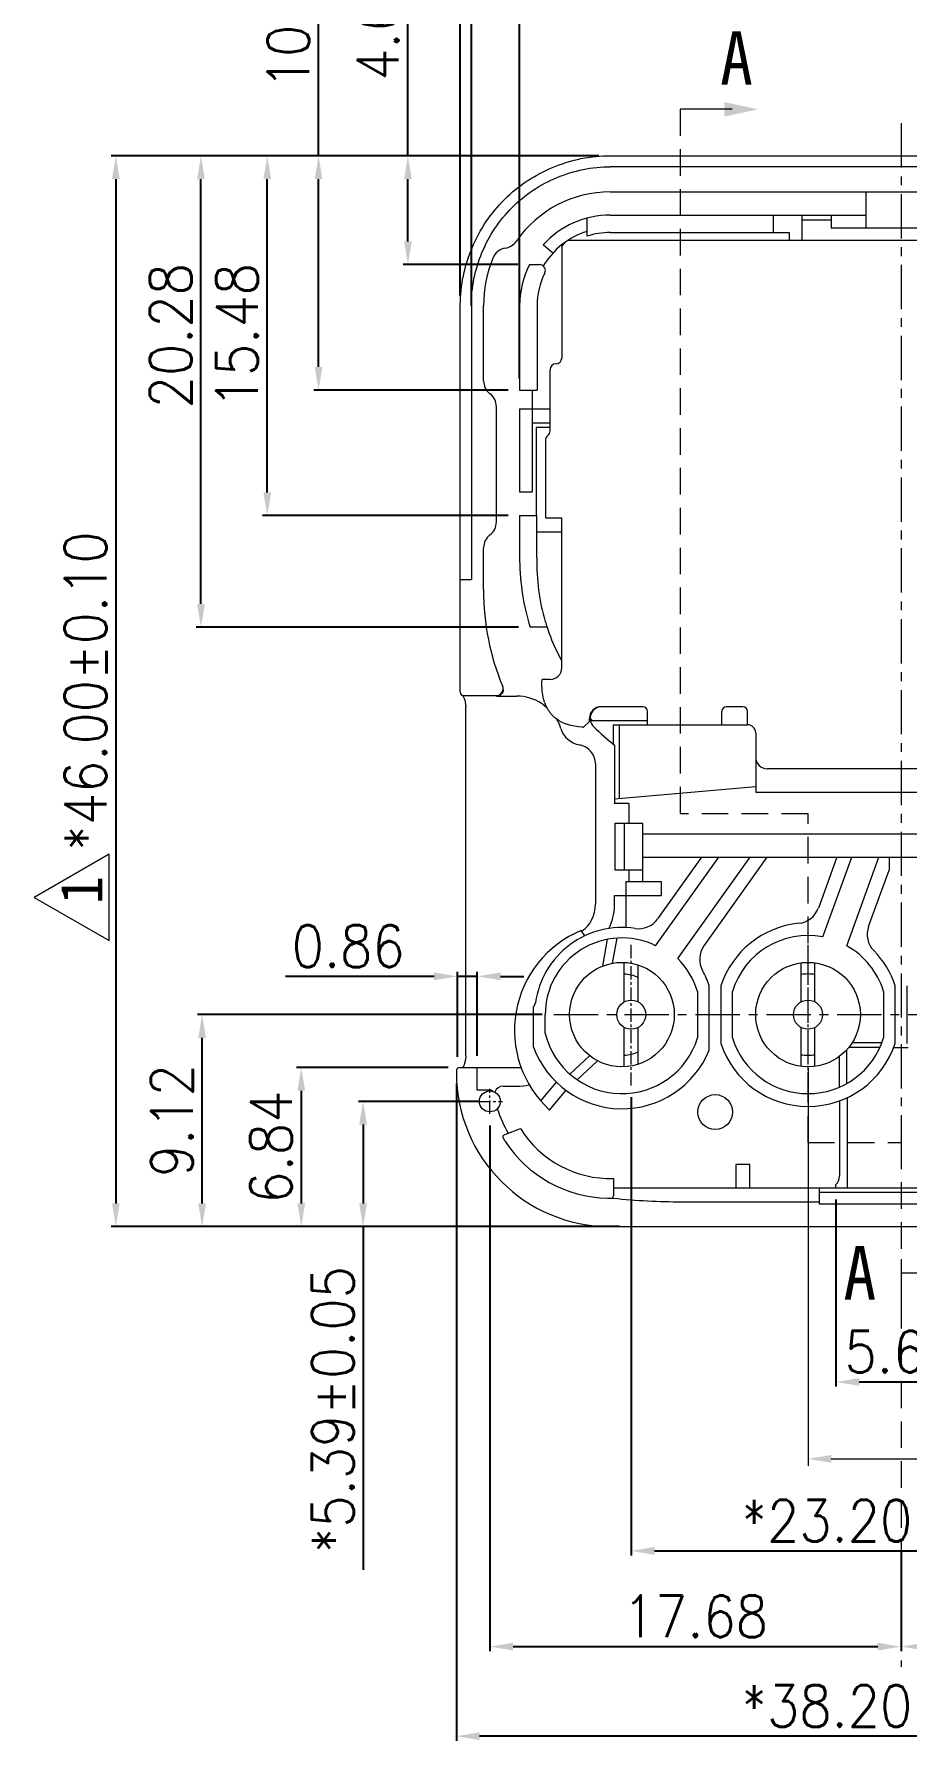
# Model space of a CAD drawing. Header units: millimetres. Extents: x 1171 to 1429, y -714 to -532.
# Drawn here: x 1233.7 to 1271.2, y -663.6 to -590.2 of the extents above; entities that cross this region are included whole.
import ezdxf

# ---------------------------------------------------------------- set-up
doc = ezdxf.new("R2010")
doc.units = ezdxf.units.MM
doc.header["$LTSCALE"] = 0.12
doc.linetypes.add('CENTER', pattern=[50.8, 31.75, -6.35, 6.35, -6.35])
doc.linetypes.add('HIDDEN2', pattern=[4.7625, 3.175, -1.5875])
doc.layers.get('0').update_dxf_attribs({"color": 8, "lineweight": 9})
for name, color, linetype, lineweight in [('1粗实线-A (轮廓线)', 3, 'Continuous', 15), ('dim', 82, 'Continuous', 9), ('尺寸线', 3, 'Continuous', 9)]:
    doc.layers.add(name, color=color, linetype=linetype, lineweight=lineweight)
doc.styles.get("Standard").update_dxf_attribs({"font": 'txt.shx', "width": 0.9})
doc.styles.add('机械制图', font='gbeitc.shx')
doc.dimstyles.new('1', dxfattribs={"dimtxt": 1.8, "dimasz": 1, "dimexe": 0.2, "dimexo": 0.5, "dimgap": 0.4, "dimtad": 1, "dimzin": 1, "dimdsep": 46, "dimtxsty": 'Standard', "dimcen": 0.09, "dimclrd": 3, "dimclre": 3, "dimclrt": 2, "dimadec": 0, "dimazin": 0, "dimtp": 0.01, "dimtm": 0.01, "dimtfac": 1, "dimtmove": 0, "dimatfit": 3, "dimfxl": 1, "dimtolj": 1, "dimarcsym": 0})

# ---------------------------------------------------------------- blocks, each defined once
blk = doc.blocks.new('*D62')
at = {"layer": 'Defpoints', "color": 0}
for p in [(1289.884, -582.344), (1251.979, -601.952), (1289.884, -602.043)]:
    blk.add_point(p, dxfattribs=at)
at = {"layer": '尺寸线', "color": 3, "lineweight": -2}
for p, q in [((1251.979, -601.452), (1251.979, -582.144)), ((1289.884, -601.543), (1289.884, -582.144)), ((1252.979, -582.344), (1288.884, -582.344))]:
    blk.add_line(p, q, dxfattribs=at)
at = {"layer": '尺寸线', "color": 3}
for points in [[(1252.979, -582.178), (1252.979, -582.511), (1251.979, -582.344)], [(1288.884, -582.178), (1288.884, -582.511), (1289.884, -582.344)]]:
    blk.add_solid(points, dxfattribs=at)
at = {"layer": '尺寸线', "color": 2, "insert": (1270.932, -581.044), "char_height": 1.8, "attachment_point": 5}
blk.add_mtext('\\A1;*37.95±0.05', dxfattribs=at)
blk = doc.blocks.new('*D72')
at = {"layer": 'Defpoints', "color": 0}
for p in [(1252.457, -585.252), (1252.457, -602.385), (1289.407, -602.301)]:
    blk.add_point(p, dxfattribs=at)
at = {"layer": '尺寸线', "color": 3, "lineweight": -2}
for p, q in [((1252.457, -601.885), (1252.457, -585.052)), ((1289.407, -601.801), (1289.407, -585.052)), ((1288.407, -585.252), (1253.457, -585.252))]:
    blk.add_line(p, q, dxfattribs=at)
at = {"layer": '尺寸线', "color": 3}
for points in [[(1253.457, -585.085), (1253.457, -585.419), (1252.457, -585.252)], [(1288.407, -585.085), (1288.407, -585.419), (1289.407, -585.252)]]:
    blk.add_solid(points, dxfattribs=at)
at = {"layer": '尺寸线', "color": 2, "insert": (1270.956, -583.952), "char_height": 1.8, "attachment_point": 5}
blk.add_mtext('\\A1;36.95', dxfattribs=at)
blk = doc.blocks.new('*D73')
at = {"layer": 'Defpoints', "color": 0}
for p in [(1258.432, -595.443), (1237.168, -641.512), (1258.432, -641.512)]:
    blk.add_point(p, dxfattribs=at)
at = {"layer": '尺寸线', "color": 3, "lineweight": -2}
for p, q in [((1257.932, -595.443), (1236.968, -595.443)), ((1237.168, -596.443), (1237.168, -640.512)), ((1257.932, -641.512), (1236.968, -641.512))]:
    blk.add_line(p, q, dxfattribs=at)
at = {"layer": '尺寸线', "color": 3}
for points in [[(1237.002, -596.443), (1237.335, -596.443), (1237.168, -595.443)], [(1237.002, -640.512), (1237.335, -640.512), (1237.168, -641.512)]]:
    blk.add_solid(points, dxfattribs=at)
at = {"layer": '尺寸线', "color": 2, "insert": (1235.868, -618.478), "char_height": 1.8, "attachment_point": 5, "rotation": 90}
blk.add_mtext('\\A1;*46.00±0.10', dxfattribs=at)
blk = doc.blocks.new('*D74')
at = {"layer": 'Defpoints', "color": 0}
for p in [(1290.052, -633.168), (1251.811, -634.855), (1251.811, -663.437)]:
    blk.add_point(p, dxfattribs=at)
at = {"layer": '尺寸线', "color": 3, "lineweight": -2}
for p, q in [((1290.052, -633.668), (1290.052, -663.637)), ((1251.811, -635.355), (1251.811, -663.637)), ((1289.052, -663.437), (1252.811, -663.437))]:
    blk.add_line(p, q, dxfattribs=at)
at = {"layer": '尺寸线', "color": 3}
for points in [[(1252.811, -663.27), (1252.811, -663.604), (1251.811, -663.437)], [(1289.052, -663.27), (1289.052, -663.604), (1290.052, -663.437)]]:
    blk.add_solid(points, dxfattribs=at)
at = {"layer": '尺寸线', "color": 2, "insert": (1270.932, -662.137), "char_height": 1.8, "attachment_point": 5}
blk.add_mtext('\\A1;*38.20±0.05', dxfattribs=at)
blk = doc.blocks.new('*D75')
at = {"layer": 'Defpoints', "color": 0}
for p in [(1240.879, -632.392), (1255.999, -632.392), (1258.99, -641.512)]:
    blk.add_point(p, dxfattribs=at)
at = {"layer": '尺寸线', "color": 3, "lineweight": -2}
for p, q in [((1255.499, -632.392), (1240.679, -632.392)), ((1240.879, -640.512), (1240.879, -633.392)), ((1258.49, -641.512), (1240.679, -641.512))]:
    blk.add_line(p, q, dxfattribs=at)
at = {"layer": '尺寸线', "color": 3}
for points in [[(1240.713, -633.392), (1241.046, -633.392), (1240.879, -632.392)], [(1240.713, -640.512), (1241.046, -640.512), (1240.879, -641.512)]]:
    blk.add_solid(points, dxfattribs=at)
at = {"layer": '尺寸线', "color": 2, "insert": (1239.579, -636.952), "char_height": 1.8, "attachment_point": 5, "rotation": 90}
blk.add_mtext('\\A1;9.12', dxfattribs=at)
blk = doc.blocks.new('*D76')
at = {"layer": 'Defpoints', "color": 0}
for p in [(1259.332, -635.447), (1282.532, -651.004), (1282.532, -655.465)]:
    blk.add_point(p, dxfattribs=at)
at = {"layer": '尺寸线', "color": 3, "lineweight": -2}
for p, q in [((1259.332, -635.947), (1259.332, -655.665)), ((1282.532, -651.504), (1282.532, -655.665)), ((1260.332, -655.465), (1281.532, -655.465))]:
    blk.add_line(p, q, dxfattribs=at)
at = {"layer": '尺寸线', "color": 3}
for points in [[(1260.332, -655.298), (1260.332, -655.631), (1259.332, -655.465)], [(1281.532, -655.298), (1281.532, -655.631), (1282.532, -655.465)]]:
    blk.add_solid(points, dxfattribs=at)
at = {"layer": '尺寸线', "color": 2, "insert": (1270.932, -654.165), "char_height": 1.8, "attachment_point": 5}
blk.add_mtext('\\A1;*23.20±0.05', dxfattribs=at)
blk = doc.blocks.new('*D92')
at = {"layer": 'Defpoints', "color": 0}
for p in [(1288.442, -634.054), (1270.932, -654.965), (1270.932, -659.582)]:
    blk.add_point(p, dxfattribs=at)
at = {"layer": '尺寸线', "color": 3, "lineweight": -2}
for p, q in [((1288.442, -634.554), (1288.442, -659.782)), ((1270.932, -655.465), (1270.932, -659.782)), ((1287.442, -659.582), (1271.932, -659.582))]:
    blk.add_line(p, q, dxfattribs=at)
at = {"layer": '尺寸线', "color": 3}
for points in [[(1271.932, -659.415), (1271.932, -659.748), (1270.932, -659.582)], [(1287.442, -659.415), (1287.442, -659.748), (1288.442, -659.582)]]:
    blk.add_solid(points, dxfattribs=at)
at = {"layer": '尺寸线', "color": 2, "insert": (1279.687, -658.282), "char_height": 1.8, "attachment_point": 5}
blk.add_mtext('\\A1;17.51', dxfattribs=at)
blk = doc.blocks.new('*D93')
at = {"layer": 'Defpoints', "color": 0}
for p in [(1253.252, -636.664), (1270.932, -654.965), (1270.932, -659.582)]:
    blk.add_point(p, dxfattribs=at)
at = {"layer": '尺寸线', "color": 3, "lineweight": -2}
for p, q in [((1253.252, -637.164), (1253.252, -659.782)), ((1270.932, -655.465), (1270.932, -659.782)), ((1254.252, -659.582), (1269.932, -659.582))]:
    blk.add_line(p, q, dxfattribs=at)
at = {"layer": '尺寸线', "color": 3}
for points in [[(1254.252, -659.415), (1254.252, -659.748), (1253.252, -659.582)], [(1269.932, -659.415), (1269.932, -659.748), (1270.932, -659.582)]]:
    blk.add_solid(points, dxfattribs=at)
at = {"layer": '尺寸线', "color": 2, "insert": (1262.092, -658.282), "char_height": 1.8, "attachment_point": 5}
blk.add_mtext('\\A1;17.68', dxfattribs=at)
blk = doc.blocks.new('*D94')
at = {"layer": 'Defpoints', "color": 0}
for p in [(1253.252, -636.124), (1247.8, -641.512), (1253.983, -641.512)]:
    blk.add_point(p, dxfattribs=at)
at = {"layer": '尺寸线', "color": 3, "lineweight": -2}
for p, q in [((1252.752, -636.124), (1247.6, -636.124)), ((1247.8, -637.124), (1247.8, -640.512)), ((1253.483, -641.512), (1247.6, -641.512)), ((1247.8, -641.512), (1247.8, -656.272))]:
    blk.add_line(p, q, dxfattribs=at)
at = {"layer": '尺寸线', "color": 3}
for points in [[(1247.633, -637.124), (1247.967, -637.124), (1247.8, -636.124)], [(1247.633, -640.512), (1247.967, -640.512), (1247.8, -641.512)]]:
    blk.add_solid(points, dxfattribs=at)
at = {"layer": '尺寸线', "color": 2, "insert": (1246.5, -649.392), "char_height": 1.8, "attachment_point": 5, "rotation": 90}
blk.add_mtext('\\A1;*5.39±0.05', dxfattribs=at)
blk = doc.blocks.new('_FILLED')
at = {"color": 0, "linetype": 'ByBlock'}
blk.add_solid([(0, 0), (-1, 0.214), (-1, -0.214)], dxfattribs=at)
blk = doc.blocks.new('12')
at = {"layer": 'dim', "color": 6, "linetype": 'ByBlock', "lineweight": 5}
blk.add_lwpolyline([(890.046, -209.297), (892.278, -209.297)], dxfattribs=at)
at = {"color": 6, "linetype": 'ByBlock', "lineweight": 13, "xscale": 1.457750000000032, "yscale": 1.457750000000032, "zscale": 1.457749999999999, "rotation": 180}
blk.add_blockref('_FILLED', (888.923, -209.297), dxfattribs=at)
blk = doc.blocks.new('11')
at = {"layer": 'dim', "color": 6, "linetype": 'ByBlock', "lineweight": 5}
blk.add_lwpolyline([(896.156, -258.567), (897.778, -258.567)], dxfattribs=at)
at = {"color": 6, "linetype": 'ByBlock', "lineweight": 13, "xscale": 1.37200000000007, "yscale": 1.372000000000014, "zscale": 1.371999999999999, "rotation": 180}
blk.add_blockref('_FILLED', (894.784, -258.567), dxfattribs=at)
blk = doc.blocks.new('00')
at = {"color": 3}
for p, q in [((920.827, -434.103), (920.827, -451.196)), ((928.827, -434.129), (928.827, -451.196)), ((921.827, -450.896), (927.827, -450.896)), ((928.827, -450.896), (942, -450.896))]:
    blk.add_line(p, q, dxfattribs=at)
for points in [[(921.827, -450.729), (921.827, -451.062), (920.827, -450.896)], [(927.827, -450.729), (927.827, -451.062), (928.827, -450.896)]]:
    blk.add_solid(points, dxfattribs=at)
at = {"color": 2, "insert": (935.571, -449.596), "char_height": 1.8, "attachment_point": 5}
blk.add_mtext('\\A1;*8.00±0.05', dxfattribs=at)
blk = doc.blocks.new('*D109')
at = {"layer": 'Defpoints', "color": 0}
for p in [(1268.132, -639.842), (1273.732, -639.842), (1273.732, -648.195)]:
    blk.add_point(p, dxfattribs=at)
at = {"layer": '尺寸线', "color": 3, "lineweight": -2}
for p, q in [((1268.132, -640.342), (1268.132, -648.395)), ((1273.732, -640.342), (1273.732, -648.395)), ((1269.132, -648.195), (1272.732, -648.195))]:
    blk.add_line(p, q, dxfattribs=at)
at = {"layer": '尺寸线', "color": 3}
for points in [[(1269.132, -648.029), (1269.132, -648.362), (1268.132, -648.195)], [(1272.732, -648.029), (1272.732, -648.362), (1273.732, -648.195)]]:
    blk.add_solid(points, dxfattribs=at)
at = {"layer": '尺寸线', "color": 2, "insert": (1270.932, -646.895), "char_height": 1.8, "attachment_point": 5}
blk.add_mtext('\\A1;5.60', dxfattribs=at)
blk = doc.blocks.new('*D117')
at = {"color": 3, "lineweight": -2}
for p, q in [((1249.729, -595.443), (1249.729, -586.953)), ((1257.432, -595.443), (1249.529, -595.443)), ((1249.729, -599.124), (1249.729, -596.443)), ((1254.456, -600.124), (1249.529, -600.124))]:
    blk.add_line(p, q, dxfattribs=at)
at = {"color": 3}
for points in [[(1249.562, -596.443), (1249.895, -596.443), (1249.729, -595.443)], [(1249.562, -599.124), (1249.895, -599.124), (1249.729, -600.124)]]:
    blk.add_solid(points, dxfattribs=at)
at = {"layer": 'Defpoints', "color": 0}
for p in [(1249.729, -595.443), (1257.932, -595.443), (1254.956, -600.124)]:
    blk.add_point(p, dxfattribs=at)
at = {"color": 2, "insert": (1248.429, -589.783), "char_height": 1.8, "attachment_point": 5, "rotation": 90}
blk.add_mtext('\\A1;4.68', dxfattribs=at)
blk = doc.blocks.new('*D118')
at = {"color": 3, "lineweight": -2}
for p, q in [((1245.886, -595.443), (1245.886, -586.356)), ((1257.932, -595.443), (1245.686, -595.443)), ((1245.886, -604.524), (1245.886, -596.443)), ((1254.032, -605.524), (1245.686, -605.524))]:
    blk.add_line(p, q, dxfattribs=at)
at = {"color": 3}
for points in [[(1245.719, -596.443), (1246.052, -596.443), (1245.886, -595.443)], [(1245.719, -604.524), (1246.052, -604.524), (1245.886, -605.524)]]:
    blk.add_solid(points, dxfattribs=at)
at = {"layer": 'Defpoints', "color": 0}
for p in [(1258.432, -595.443), (1245.886, -605.524), (1254.532, -605.524)]:
    blk.add_point(p, dxfattribs=at)
at = {"color": 2, "insert": (1244.586, -589.456), "char_height": 1.8, "attachment_point": 5, "rotation": 90}
blk.add_mtext('\\A1;10.08', dxfattribs=at)
blk = doc.blocks.new('*D119')
at = {"color": 3, "lineweight": -2}
for p, q in [((1257.932, -595.443), (1243.482, -595.443)), ((1243.682, -609.924), (1243.682, -596.443)), ((1254.032, -610.924), (1243.482, -610.924))]:
    blk.add_line(p, q, dxfattribs=at)
at = {"color": 3}
for points in [[(1243.515, -596.443), (1243.848, -596.443), (1243.682, -595.443)], [(1243.515, -609.924), (1243.848, -609.924), (1243.682, -610.924)]]:
    blk.add_solid(points, dxfattribs=at)
at = {"layer": 'Defpoints', "color": 0}
for p in [(1243.682, -595.443), (1258.432, -595.443), (1254.532, -610.924)]:
    blk.add_point(p, dxfattribs=at)
at = {"color": 2, "insert": (1242.382, -603.183), "char_height": 1.8, "attachment_point": 5, "rotation": 90}
blk.add_mtext('\\A1;15.48', dxfattribs=at)
blk = doc.blocks.new('*D120')
at = {"color": 3, "lineweight": -2}
for p, q in [((1257.932, -595.443), (1240.63, -595.443)), ((1240.83, -614.724), (1240.83, -596.443)), ((1254.487, -615.724), (1240.63, -615.724))]:
    blk.add_line(p, q, dxfattribs=at)
at = {"color": 3}
for points in [[(1240.663, -596.443), (1240.996, -596.443), (1240.83, -595.443)], [(1240.663, -614.724), (1240.996, -614.724), (1240.83, -615.724)]]:
    blk.add_solid(points, dxfattribs=at)
at = {"layer": 'Defpoints', "color": 0}
for p in [(1240.83, -595.443), (1258.432, -595.443), (1254.987, -615.724)]:
    blk.add_point(p, dxfattribs=at)
at = {"color": 2, "insert": (1239.53, -603.183), "char_height": 1.8, "attachment_point": 5, "rotation": 90}
blk.add_mtext('\\A1;20.28', dxfattribs=at)
blk = doc.blocks.new('*D125')
at = {"color": 3, "lineweight": -2}
for p, q in [((1250.856, -630.745), (1244.466, -630.745)), ((1251.856, -634.211), (1251.856, -630.545)), ((1252.711, -630.745), (1251.856, -630.745)), ((1252.711, -634.168), (1252.711, -630.545)), ((1253.711, -630.745), (1254.711, -630.745))]:
    blk.add_line(p, q, dxfattribs=at)
at = {"color": 3}
for points in [[(1250.856, -630.578), (1250.856, -630.911), (1251.856, -630.745)], [(1253.711, -630.578), (1253.711, -630.911), (1252.711, -630.745)]]:
    blk.add_solid(points, dxfattribs=at)
at = {"layer": 'Defpoints', "color": 0}
for p in [(1251.856, -630.745), (1251.856, -634.711), (1252.711, -634.668)]:
    blk.add_point(p, dxfattribs=at)
at = {"color": 2, "insert": (1247.161, -629.445), "char_height": 1.8, "attachment_point": 5}
blk.add_mtext('\\A1;0.86', dxfattribs=at)
blk = doc.blocks.new('*D126')
at = {"color": 3, "lineweight": -2}
for p, q in [((1251.462, -634.668), (1244.943, -634.668)), ((1245.143, -635.668), (1245.143, -640.512)), ((1258.832, -641.512), (1244.943, -641.512))]:
    blk.add_line(p, q, dxfattribs=at)
at = {"color": 3}
for points in [[(1244.976, -635.668), (1245.309, -635.668), (1245.143, -634.668)], [(1244.976, -640.512), (1245.309, -640.512), (1245.143, -641.512)]]:
    blk.add_solid(points, dxfattribs=at)
at = {"layer": 'Defpoints', "color": 0}
for p in [(1251.962, -634.668), (1245.143, -641.512), (1259.332, -641.512)]:
    blk.add_point(p, dxfattribs=at)
at = {"color": 2, "insert": (1243.843, -638.09), "char_height": 1.8, "attachment_point": 5, "rotation": 90}
blk.add_mtext('\\A1;6.84', dxfattribs=at)
blk = doc.blocks.new('*D71')
at = {"color": 3, "lineweight": -2}
for p, q in [((1254.532, -605.024), (1254.532, -588.878)), ((1287.332, -605.024), (1287.332, -588.878)), ((1286.332, -589.078), (1255.532, -589.078))]:
    blk.add_line(p, q, dxfattribs=at)
at = {"color": 3}
for points in [[(1255.532, -588.911), (1255.532, -589.244), (1254.532, -589.078)], [(1286.332, -588.911), (1286.332, -589.244), (1287.332, -589.078)]]:
    blk.add_solid(points, dxfattribs=at)
at = {"layer": 'Defpoints', "color": 0}
for p in [(1254.532, -589.078), (1254.532, -605.524), (1287.332, -605.524)]:
    blk.add_point(p, dxfattribs=at)
at = {"color": 2, "insert": (1271.225, -587.778), "char_height": 1.8, "attachment_point": 5}
blk.add_mtext('\\A1;32.80', dxfattribs=at)

msp = doc.modelspace()

# ---------------------------------------------------------------- linework, layer by layer
at = {"color": 6, "linetype": 'HIDDEN2', "lineweight": 5, "ltscale": 3}
for p, q in [((1261.432, -593.442), (1261.432, -623.748)), ((1266.932, -623.748), (1261.432, -623.748)), ((1266.932, -637.892), (1266.932, -623.748)), ((1266.932, -637.892), (1270.932, -637.892)), ((1270.932, -637.892), (1270.932, -660.454))]:
    msp.add_line(p, q, dxfattribs=at)
at = {"color": 1, "linetype": 'CENTER', "lineweight": 5, "ltscale": 0.5}
for p, q in [((1270.932, -594.041), (1270.932, -637.892)), ((1255.999, -632.392), (1285.865, -632.392))]:
    msp.add_line(p, q, dxfattribs=at)
at = {"color": 1, "linetype": 'CENTER', "lineweight": 5, "ltscale": 0.15}
for p, q in [((1259.332, -635.447), (1259.332, -629.337)), ((1266.932, -635.447), (1266.932, -629.337)), ((1253.252, -636.664), (1253.252, -635.584)), ((1252.712, -636.124), (1253.792, -636.124))]:
    msp.add_line(p, q, dxfattribs=at)
at = {"color": 1}
msp.add_lwpolyline([(1233.657, -627.346), (1236.882, -629.208), (1236.882, -625.484)], close=True, dxfattribs=at)
at = {"layer": '1粗实线-A (轮廓线)', "color": 7, "linetype": 'Continuous'}
for p, q in [((1258.432, -595.443), (1283.57, -595.439)), ((1283.433, -595.917), (1258.43, -595.917)), ((1258.432, -596.992), (1283.432, -596.992)), ((1269.432, -598.544), (1269.432, -596.992)), ((1257.432, -598.905), (1257.432, -598.122)), ((1258.432, -597.992), (1269.432, -597.992)), ((1265.432, -597.992), (1265.432, -598.742)), ((1266.682, -599.075), (1266.682, -597.992)), ((1266.682, -598.192), (1267.923, -598.192)), ((1267.923, -597.992), (1267.923, -598.544)), ((1256.505, -599.162), (1256.342, -599.325)), ((1256.618, -599.075), (1285.245, -599.075)), ((1258.432, -598.742), (1266.115, -598.742)), ((1266.115, -598.742), (1266.115, -599.075)), ((1267.923, -598.544), (1273.94, -598.544)), ((1255.966, -599.624), (1255.539, -599.277)), ((1256.342, -599.325), (1256.342, -604.142)), ((1254.956, -600.124), (1255.39, -600.124)), ((1251.978, -618.518), (1251.979, -601.851)), ((1252.457, -601.89), (1252.457, -613.668)), ((1252.982, -605.122), (1252.982, -601.892)), ((1254.532, -601.892), (1254.532, -605.524)), ((1255.282, -601.892), (1255.282, -605.524)), ((1255.842, -607.279), (1255.842, -604.642)), ((1254.532, -605.524), (1255.282, -605.524)), ((1255.082, -609.903), (1255.082, -605.524)), ((1253.532, -611.195), (1253.532, -606.235)), ((1254.532, -606.324), (1254.532, -609.903)), ((1254.532, -606.324), (1255.842, -606.324)), ((1255.082, -606.924), (1255.842, -606.924)), ((1255.242, -607.124), (1255.242, -610.924)), ((1255.842, -607.124), (1255.242, -607.124)), ((1255.642, -607.679), (1255.642, -611.022)), ((1254.532, -609.903), (1255.082, -609.903)), ((1254.532, -610.924), (1254.532, -612.851)), ((1254.532, -610.924), (1255.274, -610.924)), ((1255.274, -612.724), (1255.274, -610.924)), ((1255.274, -611.622), (1256.342, -611.622)), ((1255.642, -611.022), (1256.342, -611.022)), ((1256.342, -617.474), (1256.342, -611.022)), ((1252.982, -614.119), (1252.982, -612.308)), ((1251.978, -613.668), (1252.457, -613.668)), ((1255.711, -615.724), (1254.987, -615.724)), ((1255.842, -617.974), (1255.494, -617.974)), ((1252.128, -618.668), (1253.524, -618.668)), ((1253.54, -618.691), (1254.41, -618.691)), ((1255.526, -619.028), (1255.479, -619.003)), ((1252.215, -634.168), (1252.215, -619.168)), ((1255.526, -619.028), (1255.701, -619.18)), ((1256.097, -619.657), (1256.256, -619.934)), ((1257.534, -619.782), (1257.534, -619.644)), ((1257.576, -619.744), (1260.032, -619.744)), ((1259.832, -619.144), (1258.065, -619.144)), ((1260.032, -619.918), (1260.032, -619.344)), ((1263.232, -619.918), (1263.232, -619.344)), ((1264.132, -619.144), (1263.432, -619.144)), ((1264.332, -619.918), (1264.332, -619.344)), ((1256.268, -619.988), (1256.256, -619.934)), ((1257.277, -620.03), (1257.534, -619.782)), ((1258.561, -619.918), (1258.561, -620.758)), ((1258.561, -619.918), (1264.332, -619.918)), ((1258.811, -619.918), (1258.811, -623.097)), ((1264.682, -620.268), (1264.682, -622.818)), ((1258.611, -620.799), (1258.611, -623.315)), ((1257.788, -621.599), (1257.788, -627.646)), ((1280.432, -621.818), (1265.182, -621.818)), ((1258.611, -623.114), (1264.682, -622.583)), ((1259.232, -623.315), (1258.611, -623.315)), ((1259.232, -623.315), (1259.232, -624.164)), ((1264.682, -622.818), (1280.786, -622.818)), ((1258.632, -624.164), (1258.632, -626.164)), ((1259.832, -624.164), (1258.632, -624.164)), ((1259.032, -624.164), (1259.032, -626.164)), ((1259.832, -626.664), (1259.832, -624.164)), ((1280.863, -624.624), (1259.832, -624.624)), ((1258.632, -626.164), (1259.832, -626.164)), ((1259.232, -626.164), (1259.232, -626.664)), ((1259.832, -625.624), (1281.886, -625.624)), ((1260.376, -629.425), (1263.092, -625.624)), ((1262.355, -625.624), (1260.459, -628.277)), ((1261.33, -629.982), (1264.444, -625.624)), ((1262.46, -629.433), (1265.182, -625.624)), ((1268.171, -625.624), (1267.376, -627.809)), ((1267.563, -629.051), (1268.81, -625.624)), ((1268.596, -629.427), (1269.98, -625.624)), ((1269.537, -628.596), (1270.419, -626.173)), ((1270.419, -625.624), (1270.419, -626.173)), ((1259.111, -628.646), (1259.111, -626.664)), ((1259.111, -626.664), (1260.611, -626.664)), ((1260.611, -626.664), (1260.611, -627.264)), ((1258.611, -627.718), (1258.611, -627.264)), ((1258.611, -627.264), (1260.611, -627.264)), ((1257.332, -629), (1257.175, -628.775)), ((1257.212, -628.828), (1257.212, -628.8)), ((1258.303, -629.152), (1258.101, -630.301)), ((1258.528, -630.178), (1258.719, -629.099)), ((1259.032, -631.844), (1259.032, -630.144)), ((1259.632, -631.844), (1259.632, -630.254)), ((1266.632, -631.844), (1266.632, -630.162)), ((1267.232, -631.844), (1267.232, -630.162)), ((1262.182, -631.393), (1262.182, -633.391)), ((1262.682, -633.922), (1262.682, -631.151)), ((1263.182, -631.151), (1263.182, -633.633)), ((1263.682, -633.391), (1263.682, -631.393)), ((1270.182, -631.393), (1270.182, -633.391)), ((1270.682, -633.633), (1270.682, -631.151)), ((1271.182, -631.151), (1271.182, -633.633)), ((1255.218, -631.874), (1255.131, -632.064)), ((1255.131, -633.791), (1255.131, -632.064)), ((1255.631, -633.208), (1255.631, -632.398)), ((1259.032, -634.64), (1259.032, -632.94)), ((1259.632, -634.53), (1259.632, -632.94)), ((1266.632, -634.622), (1266.632, -632.94)), ((1267.232, -634.622), (1267.232, -632.94)), ((1270.108, -633.605), (1268.827, -633.605)), ((1257.539, -634.159), (1256.692, -634.95)), ((1257.012, -635.198), (1257.885, -634.384)), ((1268.282, -635.513), (1268.282, -634.192)), ((1268.598, -635.356), (1268.598, -633.904)), ((1270.024, -633.805), (1268.682, -633.805)), ((1270.62, -633.805), (1271.243, -633.805)), ((1251.811, -634.818), (1251.811, -634.892)), ((1251.962, -634.668), (1254.412, -634.668)), ((1252.097, -634.648), (1252.085, -634.668)), ((1252.711, -635.636), (1252.711, -634.668)), ((1253.252, -635.636), (1252.711, -635.636)), ((1253.834, -635.468), (1254.412, -635.468)), ((1256.105, -635.292), (1255.436, -636.099)), ((1255.821, -636.496), (1256.524, -635.649)), ((1268.282, -636.104), (1268.282, -639.342)), ((1268.632, -639.842), (1268.632, -635.957)), ((1253.873, -637.564), (1254.563, -637.288)), ((1253.883, -637.802), (1253.909, -637.842)), ((1258.566, -639.44), (1258.566, -640.192)), ((1264.432, -638.842), (1263.832, -638.842)), ((1263.832, -638.842), (1263.832, -639.842)), ((1264.432, -639.842), (1264.432, -638.842)), ((1258.312, -640.291), (1258.356, -640.291)), ((1258.566, -639.842), (1283.302, -639.842)), ((1267.432, -640.542), (1267.432, -639.842)), ((1274.432, -640.042), (1267.432, -640.042)), ((1268.132, -639.842), (1268.132, -639.699)), ((1261.507, -640.442), (1267.432, -640.442)), ((1274.432, -640.542), (1267.432, -640.542)), ((1258.432, -641.512), (1283.432, -641.512))]:
    msp.add_line(p, q, dxfattribs=at)
for points in [[(1252.08, -618.658), (1252.08, -618.659), (1252.099, -618.692)], [(1252.099, -618.692), (1252.122, -618.738), (1252.146, -618.796)], [(1252.146, -618.796), (1252.17, -618.867), (1252.191, -618.951), (1252.207, -619.047), (1252.215, -619.153), (1252.215, -619.168)], [(1252.215, -634.168), (1252.214, -634.19), (1252.206, -634.296), (1252.19, -634.392), (1252.168, -634.475), (1252.144, -634.545)], [(1252.144, -634.545), (1252.119, -634.603), (1252.097, -634.648)]]:
    msp.add_lwpolyline(points, dxfattribs=at)
for centre, radius in [((1258.932, -632.392), 2.25), ((1266.932, -632.392), 2.25), ((1259.332, -632.392), 0.625), ((1266.932, -632.392), 0.625), ((1253.252, -636.124), 0.45), ((1262.941, -636.584), 0.75)]:
    msp.add_circle(centre, radius, dxfattribs=at)
for centre, radius, start, end in [((1258.432, -601.892), 4.9, 90, 145.53212), ((1258.432, -601.892), 3.9, 90, 137.88848), ((1253.815, -598.723), 0.7, 278.85155, 325.53212), ((1258.432, -601.892), 3.35, 107.36798, 149.32067), ((1258.432, -601.892), 3.15, 90, 108.5094), ((1258.432, -601.892), 5.45, 157.91438, 180), ((1254.03, -600.106), 0.7, 98.85155, 157.91438), ((1258.432, -601.892), 3.9, 153.04009, 180), ((1258.432, -601.892), 3.15, 153.48008, 180), ((1255.39, -600.374), 0.25, 333.48008, 89.99992), ((1256.092, -604.142), 0.25, 270, 0), ((1256.092, -604.642), 0.25, 90, 180), ((1253.682, -605.122), 0.7, 180, 232.6168), ((1252.832, -606.235), 0.7, 0, 52.6168), ((1255.892, -607.679), 0.25, 126.8699, 180), ((1255.592, -607.279), 0.25, 306.8699, 0), ((1252.832, -611.195), 0.7, 307.3832, 0), ((1253.682, -612.308), 0.7, 127.3832, 180), ((1263.784, -613.055), 8.502, 196.52742, 198.29315), ((1263.957, -612.993), 8.686, 198.32141, 205.87503), ((1264.376, -612.796), 9.149, 205.84417, 208.58314), ((1255.842, -617.474), 0.5, 270, 0), ((1253.524, -618.368), 0.3, 269.99989, 22.74322), ((1254.412, -620.668), 1.977, 57.33286, 90.05011), ((1257.308, -618.376), 1.797, 198.75019, 200.01121), ((1257.076, -618.475), 1.545, 207.14936, 207.49115), ((1256.932, -618.565), 1.374, 216.84973, 221.82692), ((1256.342, -619.144), 0.55, 217.96811, 230.79352), ((1256.945, -618.549), 1.395, 227.03872, 232.56653), ((1258.034, -619.644), 0.5, 89.99255, 180), ((1258.065, -619.644), 0.5, 90, 225.82053), ((1266.505, -610.95), 12.467, 224.18719, 224.86361), ((1259.832, -619.344), 0.2, 0, 90), ((1263.432, -619.344), 0.2, 90, 180), ((1264.132, -619.344), 0.2, 0, 90), ((1254.412, -620.668), 1.977, 17.2696, 20.10829), ((1257.277, -619.777), 1.023, 197.2696, 260.20205), ((1257.456, -616.56), 3.474, 266.31097, 267.03887), ((1267.514, -609.9), 14.073, 225.88131, 230.75861), ((1264.332, -620.268), 0.35, 360, 90), ((1256.962, -621.6), 0.827, 0.02368, 80.20205), ((1265.182, -621.318), 0.5, 180, 270), ((1256.411, -627.679), 1.377, 305.53165, 1.37025), ((1256.411, -627.679), 2.201, 332.81072, 358.98266), ((1266.436, -627.467), 1, 275.74352, 340), ((1259.645, -627.696), 1, 261.36349, 324.45084), ((1266.932, -632.392), 3.95, 95.74352, 161.68935), ((1258.962, -633.068), 4.65, 112.60331, 227.50406), ((1258.932, -632.392), 3.75, 81.36349, 172.05715), ((1258.932, -632.392), 3.3, 64.04491, 180.104), ((1266.932, -632.392), 3.4, 79.30934, 162.91742), ((1270.477, -628.938), 1, 160, 224.25648), ((1258.932, -632.392), 3.4, 17.08258, 45.1415), ((1263.273, -630.014), 1, 144.45084, 208.70732), ((1266.932, -632.392), 3.4, 17.08258, 60.69066), ((1266.932, -632.392), 3.95, 18.31065, 44.25648), ((1258.932, -632.392), 1.75, 66.42185, 86.72417), ((1258.932, -632.392), 3.95, 18.31065, 28.70732), ((1266.932, -632.392), 1.75, 80.12911, 99.87085), ((1258.932, -632.392), 3.4, 193.88577, 342.91742), ((1266.932, -632.392), 3.95, 198.31065, 341.68935), ((1266.932, -632.392), 3.4, 197.08258, 342.91742), ((1258.932, -632.392), 4.05, 200.20656, 337.80839), ((1258.932, -632.392), 1.75, 273.2758, 293.5781), ((1266.932, -632.392), 1.75, 260.12911, 279.87085), ((1258.432, -634.892), 6.62, 180, 270), ((1254.412, -632.668), 2, 270, 275.19059), ((1253.252, -635.836), 0.2, 43.96689, 90), ((1253.834, -635.868), 0.4, 90, 159.13515), ((1254.412, -632.668), 2.8, 270, 281.04503), ((1258.432, -634.892), 5.1, 197.66651, 210.6889), ((1258.432, -634.892), 4.55, 211.76888, 271.68747), ((1253.91, -637.657), 0.1, 111.83962, 211.44715), ((1258.432, -634.892), 5.4, 211.44714, 212.60912), ((1258.432, -634.892), 5.4, 213.11433, 268.7274), ((1258.432, -634.892), 5.4, 269.19426, 271.42179), ((1258.466, -640.192), 0.1, 270.36742, 0), ((1261.507, -611.842), 28.6, 264.09682, 270)]:
    msp.add_arc(centre, radius, start, end, dxfattribs=at)
for centre, major_axis, ratio, start_param, end_param in [((1251.962, -634.818), (-0.151, 0), 0.996195, -1.570796, 0), ((1267.782, -639.342), (0, 0.5), 1, -2.366195, -1.570796)]:
    msp.add_ellipse(centre, major_axis=major_axis, ratio=ratio, start_param=start_param, end_param=end_param, dxfattribs=at)
for points, knots in [([(1251.982, -601.851), (1251.981, -601.016), (1252.252, -599.746), (1253.05, -598.266), (1253.855, -597.286), (1254.839, -596.488), (1255.959, -595.894), (1257.17, -595.524), (1258.012, -595.44), (1258.432, -595.443)], [0, 0, 0, 0, 0.24907, 0.374242, 0.499388, 0.624535, 0.749706, 0.874857, 1, 1, 1, 1]), ([(1252.457, -601.89), (1252.449, -601.114), (1252.697, -599.931), (1253.433, -598.552), (1254.178, -597.638), (1255.091, -596.893), (1256.131, -596.339), (1257.257, -595.994), (1258.04, -595.912), (1258.43, -595.917)], [0, 0, 0, 0, 0.249044, 0.374224, 0.499377, 0.624527, 0.749711, 0.874865, 1, 1, 1, 1]), ([(1251.978, -618.519), (1251.978, -618.557), (1252.011, -618.636), (1252.09, -618.668), (1252.128, -618.668)], [0, 0, 0, 0, 0.499839, 1, 1, 1, 1]), ([(1253.831, -618.383), (1253.832, -618.442), (1253.8, -618.564), (1253.704, -618.646), (1253.649, -618.669)], [0, 0, 0, 0, 0.500468, 1, 1, 1, 1])]:
    msp.add_open_spline(points, degree=3, knots=knots, dxfattribs=at)
for points in [[(1254.532, -612.851), (1254.546, -613.857), (1254.697, -614.815), (1254.987, -615.724)], [(1255.274, -612.724), (1255.256, -613.689), (1255.374, -614.602), (1255.633, -615.474)], [(1252.982, -614.119), (1252.982, -615.581), (1253.255, -616.965), (1253.801, -618.252)], [(1255.606, -618.954), (1255.513, -618.678), (1255.475, -618.35), (1255.494, -617.974)], [(1253.649, -618.669), (1253.615, -618.683), (1253.577, -618.691), (1253.54, -618.691)], [(1255.701, -619.18), (1255.671, -619.12), (1255.643, -619.057), (1255.619, -618.992)], [(1255.706, -619.188), (1255.743, -619.26), (1255.785, -619.327), (1255.832, -619.39)], [(1257.233, -620.027), (1256.76, -619.997), (1256.38, -619.873), (1256.097, -619.657)]]:
    msp.add_open_spline(points, degree=3, dxfattribs=at)
at = {"layer": '尺寸线', "color": 3, "lineweight": 5}
msp.add_line((1270.932, -642.912), (1270.932, -645.578), dxfattribs=at)

# ---------------------------------------------------------------- block references
at = {"xscale": -1}
msp.add_blockref('12', (2153.71, -384.145), dxfattribs=at)
at = {"xscale": -1, "rotation": 0.0001080453376368}
msp.add_blockref('11', (2168.709, -384.943), dxfattribs=at)
at = {"layer": '尺寸线'}
msp.add_blockref('00', (346.105, -200.61), dxfattribs=at)

# ---------------------------------------------------------------- texts
at = {"color": 6, "linetype": 'Continuous', "lineweight": 13, "extrusion": (0, 0, -1), "char_height": 2.3, "width": 70.17192, "text_direction": (-1, 0, 0), "line_spacing_factor": 0.9}
for insert, attachment_point in [((1263.153, -592.382), 9), ((1269.864, -644.648), 7)]:
    msp.add_mtext('\\pt17.5;{\\fNSimSun|b0|i0|c134|p49;A}', dxfattribs=dict(at, insert=insert, attachment_point=attachment_point))
at = {"color": 1, "insert": (1234.785, -627.647), "char_height": 1.8, "width": 1.25754, "attachment_point": 1, "rotation": 90, "style": '机械制图'}
msp.add_mtext('{\\fSimSun|b0|i0|c134|p2;1}', dxfattribs=at)

# ---------------------------------------------------------------- dimensions: what is measured, and where the dimension line sits
for base, p1, p2, picture, middle in [((1245.886, -605.524), (1258.432, -595.443), (1254.532, -605.524), '*D118', (1245.886, -589.456)), ((1249.729, -595.443), (1254.956, -600.124), (1257.932, -595.443), '*D117', (1249.729, -589.783)), ((1240.83, -595.443), (1254.987, -615.724), (1258.432, -595.443), '*D120', (1240.83, -603.183)), ((1245.143, -641.512), (1251.962, -634.668), (1259.332, -641.512), '*D126', (1245.143, -638.09))]:
    dim = msp.add_linear_dim(base=base, p1=p1, p2=p2, angle=90, dimstyle='1')
    dim.commit()
    dim.dimension.update_dxf_attribs({"geometry": picture, "text_midpoint": middle, "dimtype": 160})
dim = msp.add_linear_dim(base=(1254.532, -589.078), p1=(1287.332, -605.524), p2=(1254.532, -605.524), dimstyle='1')
dim.commit()
dim.dimension.update_dxf_attribs({"geometry": '*D71', "text_midpoint": (1271.225, -589.078), "dimtype": 160})
dim = msp.add_linear_dim(base=(1243.682, -595.443), p1=(1254.532, -610.924), p2=(1258.432, -595.443), angle=90, dimstyle='1')
dim.commit()
dim.dimension.update_dxf_attribs({"geometry": '*D119', "text_midpoint": (1242.382, -603.183)})
dim = msp.add_linear_dim(base=(1251.8556, -630.7448), p1=(1252.7109, -634.6676), p2=(1251.8556, -634.7115), dimstyle='1')
dim.commit()
dim.dimension.update_dxf_attribs({"geometry": '*D125', "text_midpoint": (1247.1606, -629.4448)})
at = {"layer": '尺寸线'}
for base, p1, p2, text, picture, middle in [((1289.884, -582.344), (1251.979, -601.952), (1289.884, -602.043), '*37.95±0.05', '*D62', (1270.932, -582.344)), ((1251.811, -663.437), (1290.052, -633.168), (1251.811, -634.855), '*38.20±0.05', '*D74', (1270.932, -663.437)), ((1282.532, -655.465), (1259.332, -635.447), (1282.532, -651.004), '*<>±0.05', '*D76', (1270.932, -655.465))]:
    dim = msp.add_linear_dim(base=base, p1=p1, p2=p2, text=text, dimstyle='1', dxfattribs=at)
    dim.commit()
    dim.dimension.update_dxf_attribs({"geometry": picture, "text_midpoint": middle, "dimtype": 160})
for base, p1, p2, picture, middle in [((1252.457, -585.252), (1289.407, -602.301), (1252.457, -602.385), '*D72', (1270.956, -585.252)), ((1273.732, -648.195), (1268.132, -639.842), (1273.732, -639.842), '*D109', (1270.932, -648.195))]:
    dim = msp.add_linear_dim(base=base, p1=p1, p2=p2, dimstyle='1', dxfattribs=at)
    dim.commit()
    dim.dimension.update_dxf_attribs({"geometry": picture, "text_midpoint": middle, "dimtype": 160})
dim = msp.add_linear_dim(base=(1237.168, -641.512), p1=(1258.432, -595.443), p2=(1258.432, -641.512), angle=90, text='*46.00±0.10', dimstyle='1', dxfattribs=at)
dim.commit()
dim.dimension.update_dxf_attribs({"geometry": '*D73', "text_midpoint": (1237.168, -618.478), "dimtype": 160})
dim = msp.add_linear_dim(base=(1240.879, -632.392), p1=(1258.99, -641.512), p2=(1255.999, -632.392), angle=90, dimstyle='1', dxfattribs=at)
dim.commit()
dim.dimension.update_dxf_attribs({"geometry": '*D75', "text_midpoint": (1240.879, -636.952), "dimtype": 160})
for p1, picture, middle in [((1288.442, -634.054), '*D92', (1279.687, -658.282)), ((1253.252, -636.664), '*D93', (1262.092, -658.282))]:
    dim = msp.add_linear_dim(base=(1270.932, -659.582), p1=p1, p2=(1270.932, -654.965), dimstyle='1', dxfattribs=at)
    dim.commit()
    dim.dimension.update_dxf_attribs({"geometry": picture, "text_midpoint": middle})
dim = msp.add_linear_dim(base=(1247.8, -641.512), p1=(1253.252, -636.124), p2=(1253.983, -641.512), angle=90, text='*<>±0.05', dimstyle='1', dxfattribs=at)
dim.commit()
dim.dimension.update_dxf_attribs({"geometry": '*D94', "text_midpoint": (1246.5, -649.392)})

doc.saveas('drawing.dxf')
